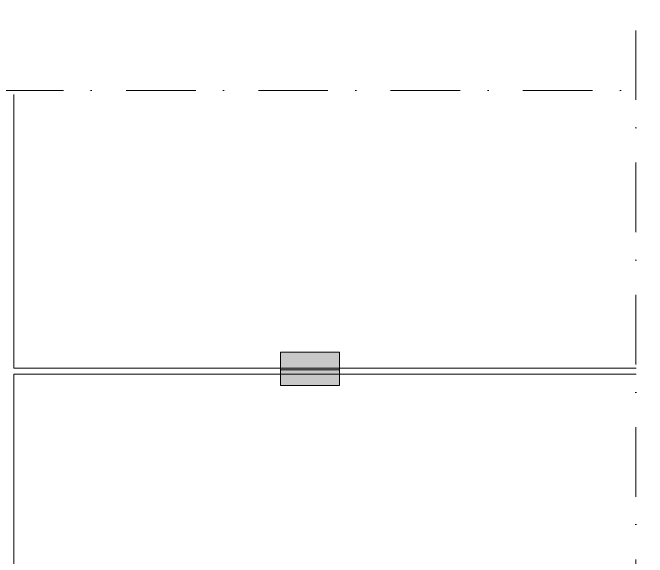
# Model space of a CAD drawing. Header units: millimetres. Extents: x -7826 to 55813, y 465 to 25965.
# Drawn here: x 16868 to 20084, y 17328 to 20088 of the extents above; entities that cross this region are included whole.
import ezdxf

# ---------------------------------------------------------------- set-up
doc = ezdxf.new("R2010")
doc.units = ezdxf.units.MM
doc.linetypes.add('Dot & Dashed', pattern=[670.277762, 352.777767, -176.388884, 0, -141.111112])
doc.layers.add('2D Drafting - General2', color=251, linetype='Continuous', lineweight=15)
doc.layers.add('2D Drafting - General62', color=9, linetype='Continuous', lineweight=20)

msp = doc.modelspace()

# ---------------------------------------------------------------- hatches: boundary and pattern name
at = {"layer": '2D Drafting - General62', "linetype": 'Continuous'}
for points in [[(18524.52, 18278.21), (18224.52, 18278.21), (18224.52, 18368.21), (18524.52, 18368.21)], [(18524.52, 18198.21), (18224.52, 18198.21), (18224.52, 18278.21), (18524.52, 18278.21)]]:
    msp.add_hatch(color=256, dxfattribs=at).paths.add_polyline_path(points, flags=0)

# ---------------------------------------------------------------- linework, layer by layer
at = {"layer": '2D Drafting - General2', "linetype": 'Dot & Dashed'}
for p, q in [((20025.2, 6238.2), (20025.2, 22848.18)), ((22488.02, 19694.29), (1101.47, 19694.29))]:
    msp.add_line(p, q, dxfattribs=at)
at = {"layer": '2D Drafting - General2', "linetype": 'Continuous'}
for p, q in [((16874.52, 19674.29), (16874.52, 18286.08)), ((20027.68, 18286.08), (16874.52, 18286.08)), ((16874.52, 18256.08), (20027.68, 18256.08)), ((16874.52, 18256.08), (16874.52, 12286.08))]:
    msp.add_line(p, q, dxfattribs=at)
at = {"layer": '2D Drafting - General2', "linetype": 'Continuous', "flags": 128}
for points in [[(18524.52, 18278.21), (18224.52, 18278.21), (18224.52, 18368.21), (18524.52, 18368.21)], [(18524.52, 18198.21), (18224.52, 18198.21), (18224.52, 18278.21), (18524.52, 18278.21)]]:
    msp.add_lwpolyline(points, close=True, dxfattribs=at)

doc.saveas('drawing.dxf')
